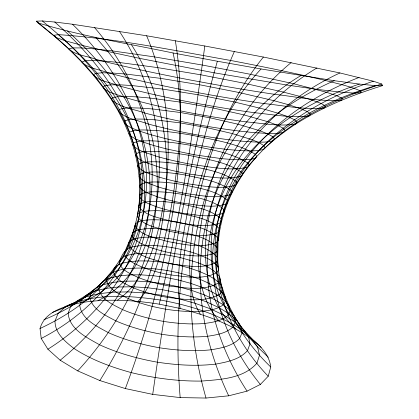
<?xml version="1.0" encoding="UTF-8"?>
<svg xmlns="http://www.w3.org/2000/svg" width="419" height="419" viewBox="0 0 419 419"><rect width="100%" height="100%" fill="white"/><g stroke="black" fill="none" stroke-linecap="round" stroke-linejoin="round"><path stroke-width="0.63" d="M204.807 45.996C193.112 132.572 179.987 219.247 159.199 304.152C133.085 300.02 106.326 298.496 80.129 302.811C64.788 306.409 44.87 311.155 40.03 328.501L41.214 338.452L47.892 349.2L60.163 360.214L77.725 370.888L99.848 380.557L125.354 388.57L152.705 394.379L180.165 397.594L206.007 398.05L228.701 395.808L247.063 391.137L260.351 384.443L268.233 376.225L270.758 366.997C268.129 346.099 246.089 337.442 234.781 321.912C226.752 311.668 220.53 300.056 216.539 287.664C209.212 263.933 209.71 238.338 215.282 214.298C230.371 150.138 281.379 99.963 339.919 72.953L373.381 81.218L381.636 84.01L382.683 85.576C339.5 99.004 296.406 117.629 263.467 149.468L258.659 150.578L250.74 150.971L239.982 150.589L226.831 149.426L211.941 147.514L196.087 144.958L180.144 141.879L164.992 138.459L151.448 134.887L140.187 131.351L131.713 128.041L126.334 125.108L124.155 122.673L118.326 111.203L111.334 99.455L103.006 87.388L93.254 74.985L81.92 62.211L68.768 49.013L53.674 35.358L36.317 21.175L42.298 20.95L54.742 22.034L72.471 24.239L146.619 35.772L204.807 45.996L263.389 57.052L339.919 72.953M152.705 394.379C168.962 282.453 186.392 170.198 217.356 61.237L261.047 68.962L334.252 80.699L359.371 84.072L375.487 85.659L382.683 85.576M373.381 81.218C307.237 103.158 238.992 147.326 221.248 219.048L221.672 221.138L220.274 222.913C204.556 228.533 187.178 223.966 171.245 221.316C160.482 217.875 145.917 216.393 138.747 206.735C141.695 182.108 137.772 156.978 128.926 133.891L129.728 132.037C138.291 128.654 147.844 130.372 156.8 130.55C168.6 131.535 180.332 133.184 191.996 135.211C213.444 139.941 236.4 142.806 255.48 154.333L256.679 156.533L249.232 165.463L242.674 174.503L236.95 183.648L232.011 192.881L227.831 202.215L224.395 211.632L221.672 221.138L219.656 230.733L218.247 232.592C202.707 238.568 185.287 234.012 169.449 231.361C158.749 227.915 144.094 226.328 137.217 216.455C152.107 146.236 109.495 78.908 58.367 34.63L53.674 35.358L55.8 37.406C105.892 79.029 149.101 140.763 140.161 209.008C133.761 266.405 91.091 312.972 41.214 338.452M135.468 223.861C133.132 234.373 127.622 243.79 124.239 253.851C127.041 261.262 135.583 263.918 142.099 267.123C151.463 270.726 161.205 273.198 171.067 274.979C186.052 276.619 203.037 280.196 216.937 272.596L218.561 270.004C216.906 259.419 218.383 248.666 217.943 238.112C207.463 227.229 190.991 225.291 176.923 221.939C166.998 220.315 156.91 219.263 146.849 219.996C142.905 220.604 138.438 220.85 135.468 223.861C132.184 237.615 126.423 250.709 119.19 262.839C121.955 270.936 131.152 273.968 138.139 277.467C148.158 281.421 158.612 284.103 169.197 286.009C185.271 287.743 203.655 291.545 218.388 282.972L220.111 280.07L219.619 276.802C210.453 264.724 194.076 261.629 180.301 257.565C165.191 254.254 149.588 252.248 134.132 253.94C129.11 254.878 123.49 255.684 119.944 259.77C114.282 268.731 107.589 276.996 100.057 284.459C84.015 299.931 64.479 311.28 43.958 319.734M137.217 216.455L139.166 204.781C144.063 200.863 150.924 201.654 156.806 201.314C164.683 201.497 172.513 202.403 180.28 203.702C194.264 207.017 210.375 208.83 221.248 219.048C217.278 235.677 216.11 253.055 218.561 270.004M119.19 262.839C121.049 256.271 124.59 248.551 131.99 247.037C142.051 244.665 152.5 245.256 162.698 246.246C174.849 247.723 186.874 250.342 198.402 254.49C205.514 257.533 213.638 260.325 218.116 267.06C221.771 305.776 243.224 340.458 270.758 366.997M125.354 388.57C146.828 331.209 163.211 271.858 172.895 211.349C181.081 159.063 184.711 105.049 173.057 52.977C127.921 43.581 82.124 36.322 37.961 22.867L36.317 21.175M234.378 51.479C213.962 97.653 200.743 146.66 190.373 195.956C184.03 232.906 174.545 270.847 180.118 308.452C209.128 316.167 239.076 326.26 261.189 347.445M99.848 380.557C160.634 283.563 198.03 148.698 131.498 44.817M263.389 57.052C230.581 97.795 210.495 147.378 198.454 197.925C193.238 220.944 189.645 244.466 189.707 268.118C190.032 283.883 191.713 300.481 200.287 314.13M268.239 357.255L257.538 346.859L248.462 336.588L240.799 326.417L234.451 316.35L229.24 306.357L225.092 296.443L221.923 286.596L219.069 282.705L214.135 278.766L207.384 274.927L199.125 271.334L189.707 268.118L179.489 265.389L168.847 263.237L158.167 261.739L147.828 260.953L138.218 260.922L129.712 261.65L122.662 263.142L117.399 265.358L111.187 273.225L104.095 280.761L100.057 284.459L98.748 288.859C81.935 305.708 61.509 318.466 40.03 328.501M138.129 301.355C149.918 288.141 155.302 270.742 160.493 254.165C166.27 234.121 170.386 213.627 173.56 193.023C180.861 142.685 183.658 91.112 175.336 40.722M77.725 370.888C119.368 325.647 149.803 268.427 156.135 206.693C158.963 178.992 156.696 150.678 148.399 124.05C138.16 91.363 118.577 62.421 95.6 37.338M261.047 68.962C223.646 109.134 203.021 161.64 191.446 214.57C178.305 274.539 175.236 336.473 180.165 397.594M263.467 149.468C295.746 117.032 338.646 97.847 381.636 84.01M256.679 156.533C227.742 187.272 212.134 230.429 216.937 272.596M117.399 265.358L114.209 268.233L113.313 271.674L106.541 280.353L98.748 288.859C101.298 300.03 113.455 304.796 122.573 309.631C135.672 315.198 149.468 318.875 163.457 321.389C177.085 323.515 190.912 324.594 204.692 323.468C212.831 322.284 221.625 321.143 227.957 315.376L230.041 311.087L229.24 306.357C221.981 296.898 219.629 284.705 217 273.314M60.163 360.214C107.803 321.771 144.66 266.285 149.468 204.111C151.783 175.592 147.079 146.582 135.882 120.253C120.902 85.361 95.391 56.209 67.454 31.011M291.163 62.583C248.614 97.486 219.64 147.153 205.912 200.125C196.736 239.584 190.676 287.801 219.111 321.059M47.892 349.2C99.135 317.047 140.847 263.635 144.372 201.534C146.257 172.314 139.606 142.853 126.517 116.744C107.096 78.233 75.169 48.023 42.298 20.95M117.509 300.151C151.306 276.461 159.225 230.157 165.463 192.159C171.837 139.616 167.6 84.79 146.619 35.772M300.9 75.588C249.714 105.845 213.554 157.79 200.235 215.429C185.287 275.388 189.189 338.919 206.007 398.05M316.958 67.936C267.003 97.727 228.051 146.21 212.449 202.487C200.502 244.769 201.167 297.38 235.965 329.067M97.957 300.617C138.768 281.385 153.213 233.247 158 191.761C163.745 135.95 150.51 78.123 119.357 31.278M334.252 80.699C298.297 96.7 263.949 118.828 239.982 150.589C225.338 170.025 214.612 192.3 208.112 215.727C191.441 275.665 202.319 340.333 228.701 395.808M80.129 302.811C125.553 286.434 148.179 237.243 151.458 191.844C156.606 132.043 133.368 72.215 94.348 27.382M359.083 77.452C299.077 100.408 241.485 143.796 221.682 207.321C202.827 266.934 225.893 332.408 268.233 376.225M52.406 312.427C79.38 302.204 106.395 287.905 122.662 263.142C136.819 242.302 144.346 217.435 146.116 192.415C150.583 128.408 117.519 67.611 72.471 24.239M64.704 306.755C94.511 292.844 128.733 295.437 160.393 300.025C178.782 303.309 196.872 308.169 214.219 315.13C227.177 321.012 240.564 327.134 250.211 337.944M359.371 84.072C296.029 105.216 233.514 148.043 214.706 215.455C196.595 275.142 213.669 340.108 247.063 391.137M375.487 85.659C309.887 105.509 240.899 144.984 219.734 214.648C200.57 273.754 222.285 337.834 260.351 384.443M58.367 34.63C116.299 38.49 173.387 50.353 230.481 60.42C262.2 66.521 293.871 72.932 325.296 80.427C337.222 83.659 349.519 85.984 360.843 91.085L360.963 92.746L353.788 93.097L338.882 91.965L316.308 89.263L286.832 85.015L214.02 72.775L139.396 58.32L107.913 51.521L82.92 45.592L65.453 40.832L55.8 37.406L37.961 22.867M173.057 52.977L217.356 61.237M159.199 304.152L180.118 308.452M54.742 22.034C96.7 58.608 133.111 106.489 140.915 163.001C146.681 201.073 136.788 241.051 113.313 271.674C116.037 280.615 126.046 284.108 133.614 287.968C144.461 292.357 155.81 295.306 167.317 297.375C184.501 299.197 205.142 303.325 220.656 293.541L222.489 290.262L219.619 276.802M219.656 230.733L218.341 240.417L216.901 242.397C201.282 248.828 183.517 244.209 167.5 241.517C156.806 238.055 141.564 236.206 135.002 226.024L137.652 214.413C142.444 210.333 149.358 211.024 155.239 210.637C163.075 210.762 170.873 211.637 178.594 212.92C192.504 216.23 208.667 218.079 219.252 228.554L219.656 230.733M132.619 233.121L132.111 235.441C135.012 241.873 142.659 243.984 148.546 246.77C157.052 249.897 165.856 252.076 174.765 253.684C188.314 255.208 203.398 258.502 216.22 252.322L217.707 250.185L217.309 247.718C206.761 236.253 189.723 234.179 175.268 230.733C165.07 229.078 154.7 228.03 144.377 228.9C140.281 229.57 135.641 229.926 132.619 233.121M140.004 194.961L139.579 196.857C143.047 202.607 150.379 204.158 156.135 206.693C164.636 209.531 173.366 211.595 182.181 213.187C195.542 214.774 209.961 218.121 222.992 213.35L224.395 211.632L223.935 209.589C212.58 199.486 196.265 197.674 181.966 194.301C171.89 192.63 161.682 191.446 151.458 191.844C147.551 192.311 143.162 192.274 140.004 194.961M129.104 242.203L128.533 244.722C131.377 251.578 139.407 253.93 145.561 256.899C154.417 260.23 163.614 262.535 172.916 264.216C187.073 265.787 202.964 269.197 216.225 262.383L217.77 260.047L217.356 257.371C206.583 245.141 188.707 242.873 173.623 239.286C163.007 237.568 152.191 236.526 141.444 237.536C137.118 238.28 132.236 238.767 129.104 242.203M140.156 184.962L139.716 186.822C143.445 192.62 150.997 194.102 156.947 196.673C165.809 199.564 174.896 201.686 184.061 203.346C197.936 205.017 212.8 208.51 226.412 203.891L227.831 202.215L227.313 200.193C215.277 190.079 198.501 188.22 183.658 184.742C173.215 182.998 162.64 181.731 152.034 182.014C148.001 182.448 143.502 182.323 140.156 184.962M139.595 174.77L139.124 176.609C143.183 182.543 151.06 183.967 157.303 186.617C166.683 189.608 176.289 191.818 185.973 193.573C200.586 195.354 216.141 199.056 230.56 194.547L232.011 192.881L231.419 190.865C218.477 180.62 200.989 178.667 185.345 175.037C174.367 173.194 163.258 171.816 152.107 171.979C147.881 172.377 143.193 172.157 139.595 174.77M107.62 276.472L106.541 280.353C109.197 290.309 120.185 294.368 128.455 298.674C140.323 303.592 152.778 306.865 165.405 309.138C177.708 311.071 190.179 312.092 202.628 311.212C209.992 310.233 217.932 309.337 223.804 304.325L225.762 300.591L225.092 296.443C219.65 287.507 209.332 283.464 200.188 279.421C189.545 275.393 178.51 272.549 167.317 270.543C153.26 268.296 138.899 267.139 124.726 268.998C118.608 270.218 111.857 271.454 107.62 276.472M138.301 164.384L137.783 166.223C142.245 172.35 150.568 173.738 157.193 176.499C167.26 179.625 177.546 181.961 187.911 183.847C203.508 185.774 219.996 189.744 235.462 185.313L236.95 183.648L236.258 181.605C222.18 171.141 203.718 169.046 187.026 165.206C175.341 163.237 163.536 161.729 151.668 161.755C147.169 162.106 142.23 161.797 138.301 164.384M342.239 98.481L341.7 100.209C319.241 101.796 296.888 96.763 274.655 94.333C242.124 89.483 209.73 83.795 177.447 77.541C150.159 72.084 122.908 66.375 95.967 59.367C87.1 55.858 76.08 55.57 68.768 49.013L72.456 47.913L81.506 47.928L95.076 48.965L112.318 50.893L154.58 56.926L202.393 65.05L250.515 74.32L293.798 83.774L326.521 92.29L336.923 95.773L342.239 98.481M136.259 153.804L135.677 155.648C140.616 162.038 149.494 163.384 156.596 166.291C167.516 169.601 178.662 172.099 189.88 174.142C206.708 176.252 224.385 180.547 241.14 176.179L242.674 174.503L241.852 172.424C226.386 161.661 206.698 159.367 188.702 155.281C176.142 153.15 163.462 151.484 150.704 151.348C145.859 151.647 140.595 151.238 136.259 153.804M91.436 292.169L89.828 297.191C92.196 309.809 105.745 315.434 115.854 320.907C130.429 327.27 145.833 331.424 161.462 334.231C176.687 336.583 192.138 337.724 207.51 336.295C216.56 334.86 226.375 333.409 233.215 326.731L235.436 321.771L234.451 316.35L230.476 310.709L225.721 301.408L219.739 296.443L211.632 291.661L201.78 287.235L190.577 283.302L178.452 280.002L165.83 277.436L153.144 275.692L140.842 274.833L129.356 274.901L119.122 275.927L110.569 277.891L104.095 280.761L91.436 292.169M259.502 355.233L256.983 363.095C243.397 378.676 220.771 379.488 201.623 381.065C177.866 381.369 154.234 378.221 131.178 372.585C111.077 367.028 91.253 359.842 73.744 348.299C64.982 341.443 54.957 333.168 54.994 321.012L58.11 313.407L65.301 307.048L86.136 296.82L98.161 293.824L112.292 292.179L127.952 291.896L144.592 292.928L161.661 295.222L178.625 298.695L194.95 303.241L210.108 308.735L223.563 315.02L234.781 321.912L243.245 329.187L251.494 338.348L257.538 346.859L259.502 355.233M81.684 299.59L79.694 305.341C81.768 319.645 96.936 326.328 108.207 332.566C124.527 339.882 141.837 344.612 159.409 347.765C176.519 350.389 193.897 351.599 211.16 349.781C221.269 348.042 232.278 346.199 239.678 338.421L242.025 332.665L240.799 326.417L230.476 310.709L223.804 305.095L214.821 299.711L203.938 294.746L191.603 290.367L178.264 286.706L164.384 283.878L150.437 281.971L136.882 281.065L124.197 281.201L112.858 282.401L103.325 284.669L96.051 287.953L86.995 294.761L76.771 301.135L70.607 306.677L68.124 313.286C69.627 329.591 86.927 337.541 99.429 344.711C117.812 353.186 137.39 358.606 157.277 362.173C176.635 365.117 196.307 366.395 215.806 364.09C227.156 361.964 239.558 359.628 247.556 350.525L250.007 343.81L248.462 336.588L236.264 319.969L228.774 313.59L218.76 307.509L206.687 301.931L193.039 297.034L178.311 292.96L162.996 289.828L147.593 287.743L132.598 286.774L118.535 286.984L105.902 288.392L95.223 290.996L86.995 294.761L81.684 299.59M133.42 143.026L132.739 144.88C138.254 151.578 147.797 152.893 155.475 155.973C167.438 159.503 179.625 162.205 191.897 164.437C210.212 166.767 229.34 171.46 247.66 167.16L249.232 165.463L248.242 163.326C231.115 152.202 209.935 149.662 190.357 145.278C176.745 142.947 163.017 141.098 149.195 140.768C143.916 141.009 138.254 140.496 133.42 143.026M125.124 120.824L124.155 122.673L128.926 133.891L130.974 136.269L135.897 139.082L143.597 142.214L153.778 145.513L165.987 148.813L193.96 154.716L221.661 158.66L233.556 159.623L243.345 159.864L250.599 159.388L255.071 158.251L265.096 147.724L263.635 145.456L259.293 142.785L252.385 139.836L232.419 133.609L207.127 127.695L180.118 122.882L155.051 119.829L144.393 119.127L135.583 119.043L129.031 119.609L125.124 120.824M325.516 106.148L324.521 107.919C304.309 110.035 284.051 105.578 263.991 103.556C235.473 99.481 207.086 94.542 178.813 89.011C154.747 84.13 130.723 78.966 107.023 72.492C98.784 69.145 88.54 68.616 81.92 62.211L84.827 60.839L92.583 60.488L104.499 61.09L119.818 62.551L157.806 67.627L201.068 74.844L244.607 83.318L283.474 92.117L299.512 96.312L312.349 100.162L321.253 103.498L325.516 106.148M119.504 109.375L118.326 111.203C126.14 119.09 138.38 120.269 148.399 124.05C164.845 128.523 181.521 132.074 198.281 135.133C214.507 137.935 230.811 140.302 247.226 141.627C255.779 141.905 264.562 143.047 272.958 140.821L274.581 139.056L272.779 136.709L267.82 133.918L260.063 130.817L237.903 124.197L210.045 117.818L180.369 112.512L152.788 108.987L141.02 108.081L131.241 107.819L123.93 108.243L119.504 109.375M310.573 114.068L309.285 115.859C291.105 118.341 272.748 114.424 254.652 112.742C229.554 109.301 204.587 104.996 179.735 100.094C158.445 95.715 137.207 91.038 116.304 85.057C108.683 81.888 99.219 81.16 93.254 74.985L95.548 73.419L102.236 72.78L112.727 73.037L126.37 74.105L160.529 78.358L199.68 84.764L239.06 92.51L273.984 100.701L288.235 104.645L299.506 108.291L307.148 111.491L310.573 114.068M112.795 97.669L111.334 99.455C120.148 107.788 133.525 108.898 144.545 112.962C163.033 117.849 181.757 121.782 200.565 125.218C218.749 128.371 237.013 131.095 255.401 132.739C264.782 133.132 274.377 134.515 283.642 132.325L285.219 130.539L282.998 128.114L277.294 125.197L268.548 121.924L243.868 114.869L213.098 107.976L180.411 102.116L149.981 98.046L136.934 96.889L126.051 96.407L117.839 96.658L112.795 97.669M297.186 122.207L295.714 124.003C279.368 126.727 262.729 123.296 246.403 121.903C224.244 118.991 202.204 115.225 180.28 110.857C161.404 106.929 142.575 102.681 124.092 97.161C117.069 94.175 108.364 93.28 103.006 87.388L104.834 85.691L110.626 84.837L119.886 84.811L132.064 85.56L162.808 89.095L198.229 94.783L233.854 101.864L265.243 109.485L277.928 113.193L287.843 116.65L294.431 119.703L297.186 122.207"/></g></svg>
